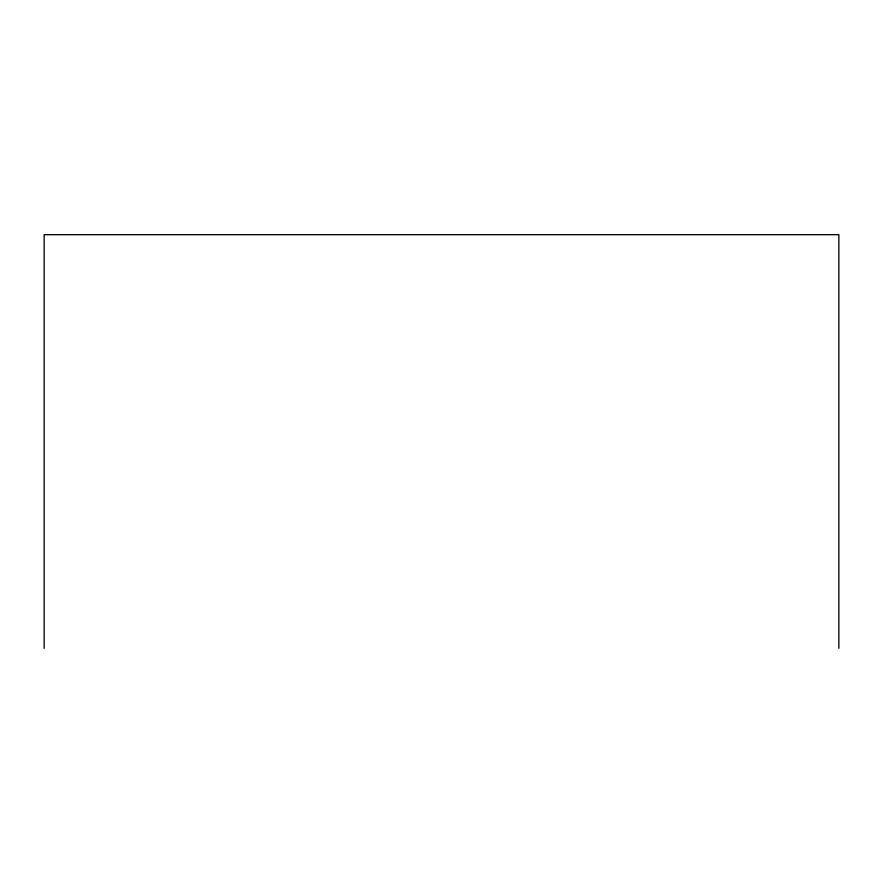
<?xml version="1.0" encoding="UTF-8"?>
<svg xmlns="http://www.w3.org/2000/svg" width="883" height="883" viewBox="0 0 883 883"><rect width="100%" height="100%" fill="white"/><g stroke="black" fill="none" stroke-linecap="round" stroke-linejoin="round"><path stroke-width="1.32" d="M838.85 648.321L838.85 234.679L44.15 234.679L44.15 648.321"/></g></svg>
